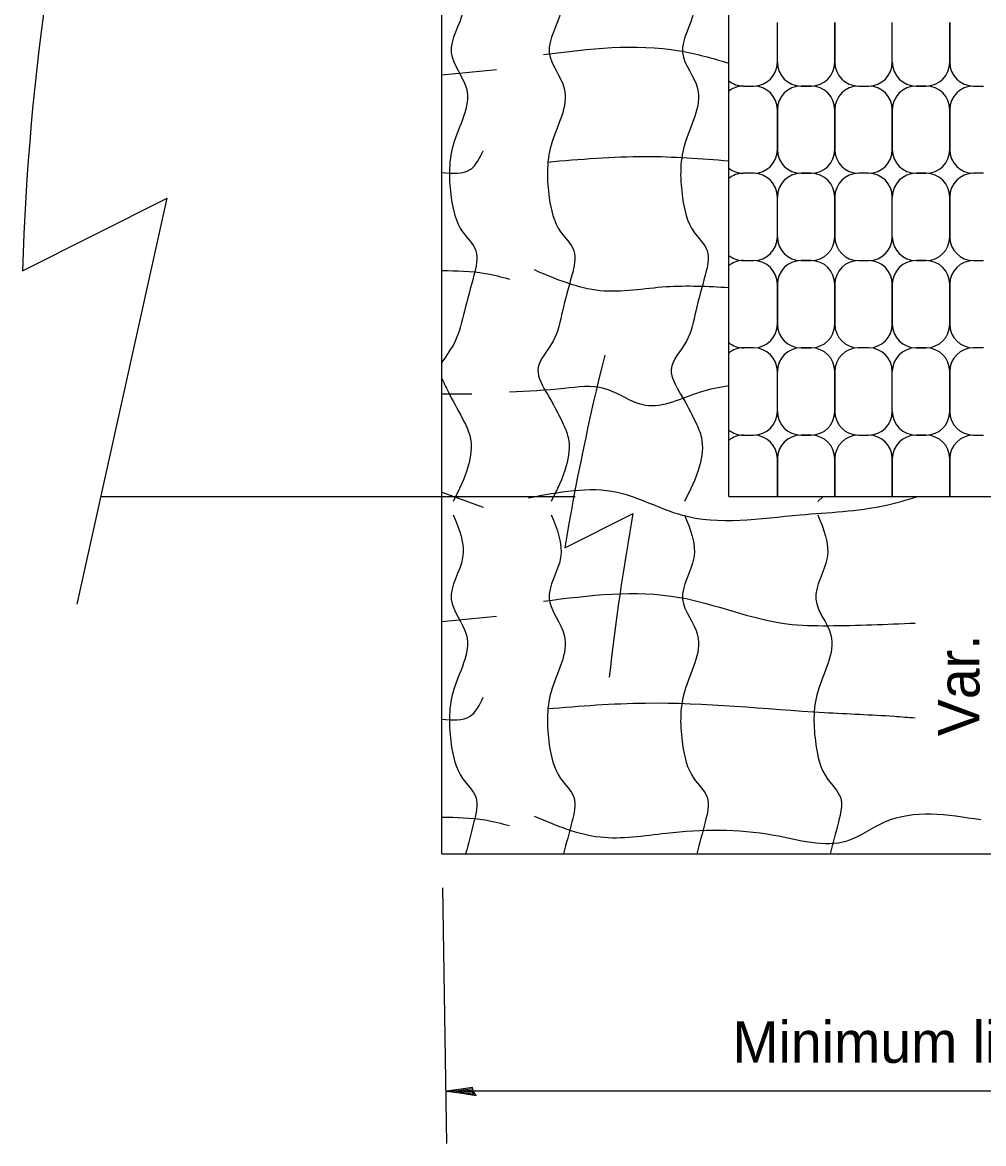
# Model space of a CAD drawing. Extents: x 99735 to 110633, y 79090 to 87272.
# Drawn here: x 108286.7 to 108448.9, y 82779.5 to 82968.7 of the extents above; entities that cross this region are included whole.
import ezdxf

# ---------------------------------------------------------------- set-up
doc = ezdxf.new("R2010")
doc.units = 0
doc.layers.add('Sheets_General Details', color=7, linetype='Continuous')

msp = doc.modelspace()

# ---------------------------------------------------------------- linework, layer by layer
at = {"layer": 'Sheets_General Details'}
for p, q in [((108357.51, 82828.4), (108357.51, 83278.67)), ((108405.92, 82888.64), (108405.92, 83107.52)), ((108414.13, 82961.93), (108414.13, 82968.66)), ((108414.13, 82961.93), (108414.13, 82968.66)), ((108414.13, 82961.93), (108414.13, 82968.66)), ((108423.83, 82961.93), (108423.83, 82968.66)), ((108423.83, 82968.66), (108423.83, 82961.93)), ((108423.83, 82968.66), (108423.83, 82961.93)), ((108433.54, 82961.93), (108433.54, 82968.66)), ((108433.54, 82961.93), (108433.54, 82968.66)), ((108433.54, 82961.93), (108433.54, 82968.66)), ((108443.24, 82961.93), (108443.24, 82968.66)), ((108443.24, 82968.66), (108443.24, 82961.93)), ((108443.24, 82968.66), (108443.24, 82961.93)), ((108357.51, 82959.8), (108366.72, 82960.69)), ((108408.42, 82957.93), (108410.13, 82957.93)), ((108408.42, 82957.93), (108410.13, 82957.93)), ((108418.13, 82957.93), (108419.83, 82957.93)), ((108418.13, 82957.93), (108419.83, 82957.93)), ((108419.83, 82957.93), (108418.13, 82957.93)), ((108427.83, 82957.93), (108429.54, 82957.93)), ((108427.83, 82957.93), (108429.54, 82957.93)), ((108437.54, 82957.93), (108439.24, 82957.93)), ((108437.54, 82957.93), (108439.24, 82957.93)), ((108439.24, 82957.93), (108437.54, 82957.93)), ((108447.24, 82957.93), (108448.94, 82957.93)), ((108447.24, 82957.93), (108448.94, 82957.93)), ((108414.13, 82953.93), (108414.13, 82947.2)), ((108414.13, 82947.2), (108414.13, 82953.93)), ((108423.83, 82953.93), (108423.83, 82947.2)), ((108423.83, 82947.2), (108423.83, 82953.93)), ((108433.54, 82953.93), (108433.54, 82947.2)), ((108433.54, 82947.2), (108433.54, 82953.93)), ((108443.24, 82953.93), (108443.24, 82947.2)), ((108443.24, 82947.2), (108443.24, 82953.93)), ((108410.13, 82943.2), (108408.42, 82943.2)), ((108410.13, 82943.2), (108408.42, 82943.2)), ((108418.13, 82943.2), (108419.83, 82943.2)), ((108419.83, 82943.2), (108418.13, 82943.2)), ((108429.54, 82943.2), (108427.83, 82943.2)), ((108429.54, 82943.2), (108427.83, 82943.2)), ((108437.54, 82943.2), (108439.24, 82943.2)), ((108439.24, 82943.2), (108437.54, 82943.2)), ((108448.94, 82943.2), (108447.24, 82943.2)), ((108448.94, 82943.2), (108447.24, 82943.2)), ((108286.7, 82926.74), (108311.13, 82939.01)), ((108295.95, 82870.5), (108311.13, 82939.01)), ((108414.13, 82932.48), (108414.13, 82939.2)), ((108414.13, 82932.48), (108414.13, 82939.2)), ((108414.13, 82932.48), (108414.13, 82939.2)), ((108423.83, 82932.48), (108423.83, 82939.2)), ((108423.83, 82939.2), (108423.83, 82932.48)), ((108423.83, 82939.2), (108423.83, 82932.48)), ((108433.54, 82932.48), (108433.54, 82939.2)), ((108433.54, 82932.48), (108433.54, 82939.2)), ((108433.54, 82932.48), (108433.54, 82939.2)), ((108443.24, 82932.48), (108443.24, 82939.2)), ((108443.24, 82939.2), (108443.24, 82932.48)), ((108443.24, 82939.2), (108443.24, 82932.48)), ((108408.42, 82928.48), (108410.13, 82928.48)), ((108408.42, 82928.48), (108410.13, 82928.48)), ((108418.13, 82928.48), (108419.83, 82928.48)), ((108418.13, 82928.48), (108419.83, 82928.48)), ((108419.83, 82928.48), (108418.13, 82928.48)), ((108427.83, 82928.48), (108429.54, 82928.48)), ((108427.83, 82928.48), (108429.54, 82928.48)), ((108437.54, 82928.48), (108439.24, 82928.48)), ((108437.54, 82928.48), (108439.24, 82928.48)), ((108439.24, 82928.48), (108437.54, 82928.48)), ((108447.24, 82928.48), (108448.94, 82928.48)), ((108447.24, 82928.48), (108448.94, 82928.48)), ((108414.13, 82924.48), (108414.13, 82917.75)), ((108414.13, 82917.75), (108414.13, 82924.48)), ((108423.83, 82924.48), (108423.83, 82917.75)), ((108423.83, 82917.75), (108423.83, 82924.48)), ((108433.54, 82924.48), (108433.54, 82917.75)), ((108433.54, 82917.75), (108433.54, 82924.48)), ((108443.24, 82924.48), (108443.24, 82917.75)), ((108443.24, 82917.75), (108443.24, 82924.48)), ((108410.13, 82913.75), (108408.42, 82913.75)), ((108410.13, 82913.75), (108408.42, 82913.75)), ((108418.13, 82913.75), (108419.83, 82913.75)), ((108419.83, 82913.75), (108418.13, 82913.75)), ((108429.54, 82913.75), (108427.83, 82913.75)), ((108429.54, 82913.75), (108427.83, 82913.75)), ((108437.54, 82913.75), (108439.24, 82913.75)), ((108439.24, 82913.75), (108437.54, 82913.75)), ((108448.94, 82913.75), (108447.24, 82913.75)), ((108448.94, 82913.75), (108447.24, 82913.75)), ((108414.13, 82903.02), (108414.13, 82909.75)), ((108414.13, 82903.02), (108414.13, 82909.75)), ((108414.13, 82903.02), (108414.13, 82909.75)), ((108423.83, 82903.02), (108423.83, 82909.75)), ((108423.83, 82909.75), (108423.83, 82903.02)), ((108423.83, 82909.75), (108423.83, 82903.02)), ((108433.54, 82903.02), (108433.54, 82909.75)), ((108433.54, 82903.02), (108433.54, 82909.75)), ((108433.54, 82903.02), (108433.54, 82909.75)), ((108443.24, 82903.02), (108443.24, 82909.75)), ((108443.24, 82909.75), (108443.24, 82903.02)), ((108443.24, 82909.75), (108443.24, 82903.02)), ((108362.58, 82905.94), (108357.51, 82905.94)), ((108408.42, 82899.02), (108410.13, 82899.02)), ((108408.42, 82899.02), (108410.13, 82899.02)), ((108418.13, 82899.02), (108419.83, 82899.02)), ((108418.13, 82899.02), (108419.83, 82899.02)), ((108419.83, 82899.02), (108418.13, 82899.02)), ((108427.83, 82899.02), (108429.54, 82899.02)), ((108427.83, 82899.02), (108429.54, 82899.02)), ((108437.54, 82899.02), (108439.24, 82899.02)), ((108437.54, 82899.02), (108439.24, 82899.02)), ((108439.24, 82899.02), (108437.54, 82899.02)), ((108447.24, 82899.02), (108448.94, 82899.02)), ((108447.24, 82899.02), (108448.94, 82899.02)), ((108414.13, 82895.02), (108414.13, 82888.64)), ((108414.13, 82888.64), (108414.13, 82895.02)), ((108423.83, 82895.02), (108423.83, 82888.64)), ((108423.83, 82888.64), (108423.83, 82895.02)), ((108433.54, 82895.02), (108433.54, 82888.64)), ((108433.54, 82888.64), (108433.54, 82895.02)), ((108443.24, 82895.02), (108443.24, 82888.64)), ((108443.24, 82888.64), (108443.24, 82895.02)), ((108357.51, 82889.41), (108364.49, 82886.84)), ((108299.97, 82888.64), (108380, 82888.64)), ((108405.92, 82888.64), (108665.12, 82888.64)), ((108421.89, 82888.64), (108420.95, 82887.8)), ((108378.25, 82880.01), (108389.77, 82885.8)), ((108357.51, 82867.57), (108366.72, 82868.46)), ((108357.51, 82828.4), (108713.72, 82828.4)), ((108357.62, 82822.62), (108358.27, 82779.48)), ((108714.37, 82788.35), (108358.27, 82788.35))]:
    msp.add_line(p, q, dxfattribs=at)
msp.add_lwpolyline([(108362.86, 82788.29), (108362.7, 82788.97), (108360.76, 82788.68), (108358.27, 82788.35), (108360.93, 82787.99), (108363.27, 82787.58), (108362.86, 82788.29), (108362.65, 82788.74), (108359.94, 82788.35), (108362.9, 82787.83), (108362.47, 82788.41), (108361.22, 82788.33), (108362.42, 82788.15)], dxfattribs=at)
for centre, radius, start, end in [((108711.51, 82913.69), 425.01, 164.8207, 178.2405), ((108410.13, 82961.93), 4, 270, 360), ((108418.13, 82961.93), 4, 180, 270), ((108419.83, 82961.93), 4, 270, 360), ((108427.83, 82961.93), 4, 180, 270), ((108429.54, 82961.93), 4, 270, 360), ((108437.54, 82961.93), 4, 180, 270), ((108439.24, 82961.93), 4, 270, 360), ((108447.24, 82961.93), 4, 180, 270), ((108408.42, 82961.93), 4, 231.2628, 270), ((108408.42, 82953.93), 4, 90, 128.7372), ((108410.13, 82953.93), 4, 0, 90), ((108418.13, 82953.93), 4, 90, 180), ((108419.83, 82953.93), 4, 0, 90), ((108427.83, 82953.93), 4, 90, 180), ((108429.54, 82953.93), 4, 0, 90), ((108437.54, 82953.93), 4, 90, 180), ((108439.24, 82953.93), 4, 0, 90), ((108447.24, 82953.93), 4, 90, 180), ((108410.13, 82947.2), 4, 270, 360), ((108418.13, 82947.2), 4, 180, 270), ((108419.83, 82947.2), 4, 270, 360), ((108427.83, 82947.2), 4, 180, 270), ((108429.54, 82947.2), 4, 270, 360), ((108437.54, 82947.2), 4, 180, 270), ((108439.24, 82947.2), 4, 270, 360), ((108447.24, 82947.2), 4, 180, 270), ((108408.42, 82947.2), 4, 231.2628, 270), ((108408.42, 82939.2), 4, 90, 128.7372), ((108410.13, 82939.2), 4, 0, 90), ((108418.13, 82939.2), 4, 90, 180), ((108419.83, 82939.2), 4, 0, 90), ((108427.83, 82939.2), 4, 90, 180), ((108429.54, 82939.2), 4, 0, 90), ((108437.54, 82939.2), 4, 90, 180), ((108439.24, 82939.2), 4, 0, 90), ((108447.24, 82939.2), 4, 90, 180), ((108410.13, 82932.48), 4, 270, 360), ((108418.13, 82932.48), 4, 180, 270), ((108419.83, 82932.48), 4, 270, 360), ((108427.83, 82932.48), 4, 180, 270), ((108429.54, 82932.48), 4, 270, 360), ((108437.54, 82932.48), 4, 180, 270), ((108439.24, 82932.48), 4, 270, 360), ((108447.24, 82932.48), 4, 180, 270), ((108408.42, 82932.48), 4, 231.2628, 270), ((108408.42, 82924.48), 4, 90, 128.7372), ((108410.13, 82924.48), 4, 0, 90), ((108418.13, 82924.48), 4, 90, 180), ((108419.83, 82924.48), 4, 0, 90), ((108427.83, 82924.48), 4, 90, 180), ((108429.54, 82924.48), 4, 0, 90), ((108437.54, 82924.48), 4, 90, 180), ((108439.24, 82924.48), 4, 0, 90), ((108447.24, 82924.48), 4, 90, 180), ((108410.13, 82917.75), 4, 270, 360), ((108418.13, 82917.75), 4, 180, 270), ((108419.83, 82917.75), 4, 270, 360), ((108427.83, 82917.75), 4, 180, 270), ((108429.54, 82917.75), 4, 270, 360), ((108437.54, 82917.75), 4, 180, 270), ((108439.24, 82917.75), 4, 270, 360), ((108447.24, 82917.75), 4, 180, 270), ((108408.42, 82917.75), 4, 231.2628, 270), ((108408.42, 82909.75), 4, 90, 128.7372), ((108410.13, 82909.75), 4, 0, 90), ((108418.13, 82909.75), 4, 90, 180), ((108419.83, 82909.75), 4, 0, 90), ((108427.83, 82909.75), 4, 90, 180), ((108429.54, 82909.75), 4, 0, 90), ((108437.54, 82909.75), 4, 90, 180), ((108439.24, 82909.75), 4, 0, 90), ((108447.24, 82909.75), 4, 90, 180), ((108797.45, 82810), 425.01, 166.0395, 170.5194), ((108410.13, 82903.02), 4, 270, 360), ((108418.13, 82903.02), 4, 180, 270), ((108419.83, 82903.02), 4, 270, 360), ((108427.83, 82903.02), 4, 180, 270), ((108429.54, 82903.02), 4, 270, 360), ((108437.54, 82903.02), 4, 180, 270), ((108439.24, 82903.02), 4, 270, 360), ((108447.24, 82903.02), 4, 180, 270), ((108408.42, 82903.02), 4, 231.2628, 270), ((108408.42, 82895.02), 4, 90, 128.7372), ((108410.13, 82895.02), 4, 0, 90), ((108418.13, 82895.02), 4, 90, 180), ((108419.83, 82895.02), 4, 0, 90), ((108427.83, 82895.02), 4, 90, 180), ((108429.54, 82895.02), 4, 0, 90), ((108437.54, 82895.02), 4, 90, 180), ((108439.24, 82895.02), 4, 0, 90), ((108447.24, 82895.02), 4, 90, 180), ((108808.11, 82810.83), 425.01, 169.8402, 173.6061)]:
    msp.add_arc(centre, radius, start, end, dxfattribs=at)
for points in [[(108359.41, 82977.8), (108361.01, 82970.56), (108359.09, 82963.56), (108361.64, 82957.51), (108359.41, 82947.96), (108359.09, 82939.05), (108361.01, 82933.32), (108363.23, 82930.13), (108362.91, 82926), (108361.32, 82919.95), (108359.73, 82914.86), (108357.51, 82911.35)], [(108375.95, 82977.8), (108377.54, 82970.56), (108375.63, 82963.56), (108378.17, 82957.51), (108375.95, 82947.96), (108375.63, 82939.05), (108377.54, 82933.32), (108379.77, 82930.13), (108379.45, 82926), (108377.85, 82919.95), (108376.27, 82914.86), (108373.72, 82910.08), (108375.31, 82905.94), (108377.85, 82901.17), (108378.81, 82898.62), (108378.49, 82893.84), (108375.95, 82887.8)], [(108398.45, 82977.8), (108400.04, 82970.56), (108398.13, 82963.56), (108400.67, 82957.51), (108398.45, 82947.96), (108398.13, 82939.05), (108400.04, 82933.32), (108402.27, 82930.13), (108401.95, 82926), (108400.35, 82919.95), (108398.77, 82914.86), (108396.22, 82910.08), (108397.81, 82905.94), (108400.35, 82901.17), (108401.31, 82898.62), (108400.99, 82893.84), (108398.45, 82887.8)], [(108374.67, 82963.24), (108397.59, 82963.88), (108405.92, 82961.81)], [(108357.51, 82943.31), (108362.26, 82943.82), (108364.49, 82947)], [(108375.31, 82945.1), (108391.86, 82946.05), (108405.92, 82945.32)], [(108357.51, 82926.8), (108364.81, 82926.32), (108368.94, 82925.36)], [(108373.08, 82926.95), (108384.22, 82923.45), (108395.36, 82924.08), (108405.92, 82923.94)], [(108357.51, 82908.58), (108358.77, 82905.94), (108361.32, 82901.17), (108362.28, 82898.62), (108361.96, 82893.84), (108359.41, 82887.8)], [(108405.92, 82907.36), (108401.09, 82906.26), (108391.86, 82904.03), (108384.86, 82906.9), (108378.17, 82906.9), (108368.94, 82906.26)], [(108372.13, 82888.44), (108387.09, 82889.39), (108397.91, 82885.57), (108417.96, 82885.57), (108432.29, 82887.16), (108437.77, 82888.64)], [(108359.41, 82885.57), (108361.01, 82878.33), (108359.09, 82871.33), (108361.64, 82865.28), (108359.41, 82855.73), (108359.09, 82846.82), (108361.01, 82841.09), (108363.23, 82837.91), (108362.91, 82833.77), (108361.52, 82828.4)], [(108375.95, 82885.57), (108377.54, 82878.33), (108375.63, 82871.33), (108378.17, 82865.28), (108375.95, 82855.73), (108375.63, 82846.82), (108377.54, 82841.09), (108379.77, 82837.91), (108379.45, 82833.77), (108378.05, 82828.4)], [(108398.45, 82885.57), (108400.04, 82878.33), (108398.13, 82871.33), (108400.67, 82865.28), (108398.45, 82855.73), (108398.13, 82846.82), (108400.04, 82841.09), (108402.27, 82837.91), (108401.95, 82833.77), (108400.55, 82828.4)], [(108420.95, 82885.57), (108422.54, 82878.33), (108420.63, 82871.33), (108423.17, 82865.28), (108420.95, 82855.73), (108420.63, 82846.82), (108422.54, 82841.09), (108424.77, 82837.91), (108424.45, 82833.77), (108423.05, 82828.4)], [(108374.67, 82871.01), (108397.59, 82871.65), (108415.74, 82867.19), (108422.74, 82866.87), (108437.4, 82867.32)], [(108357.51, 82851.08), (108362.26, 82851.59), (108364.49, 82854.78)], [(108375.31, 82852.87), (108391.86, 82853.82), (108422.1, 82852.23), (108433.88, 82851.59), (108437.4, 82851.32)], [(108373.08, 82834.72), (108384.22, 82831.22), (108395.36, 82831.86), (108413.51, 82831.54), (108425.92, 82830.59), (108432.29, 82833.77), (108448.47, 82834.14)], [(108357.51, 82834.57), (108364.81, 82834.09), (108368.94, 82833.13)]]:
    msp.add_spline(points, degree=3, dxfattribs=at)

# ---------------------------------------------------------------- texts
msp.add_text('Var.', height=7, rotation=90, dxfattribs=at).set_placement((108448.25, 82848.22))
msp.add_text('Minimum limits of Erosion Control Blanket', height=7, dxfattribs=at).set_placement((108406.54, 82793.11))

doc.saveas('drawing.dxf')
